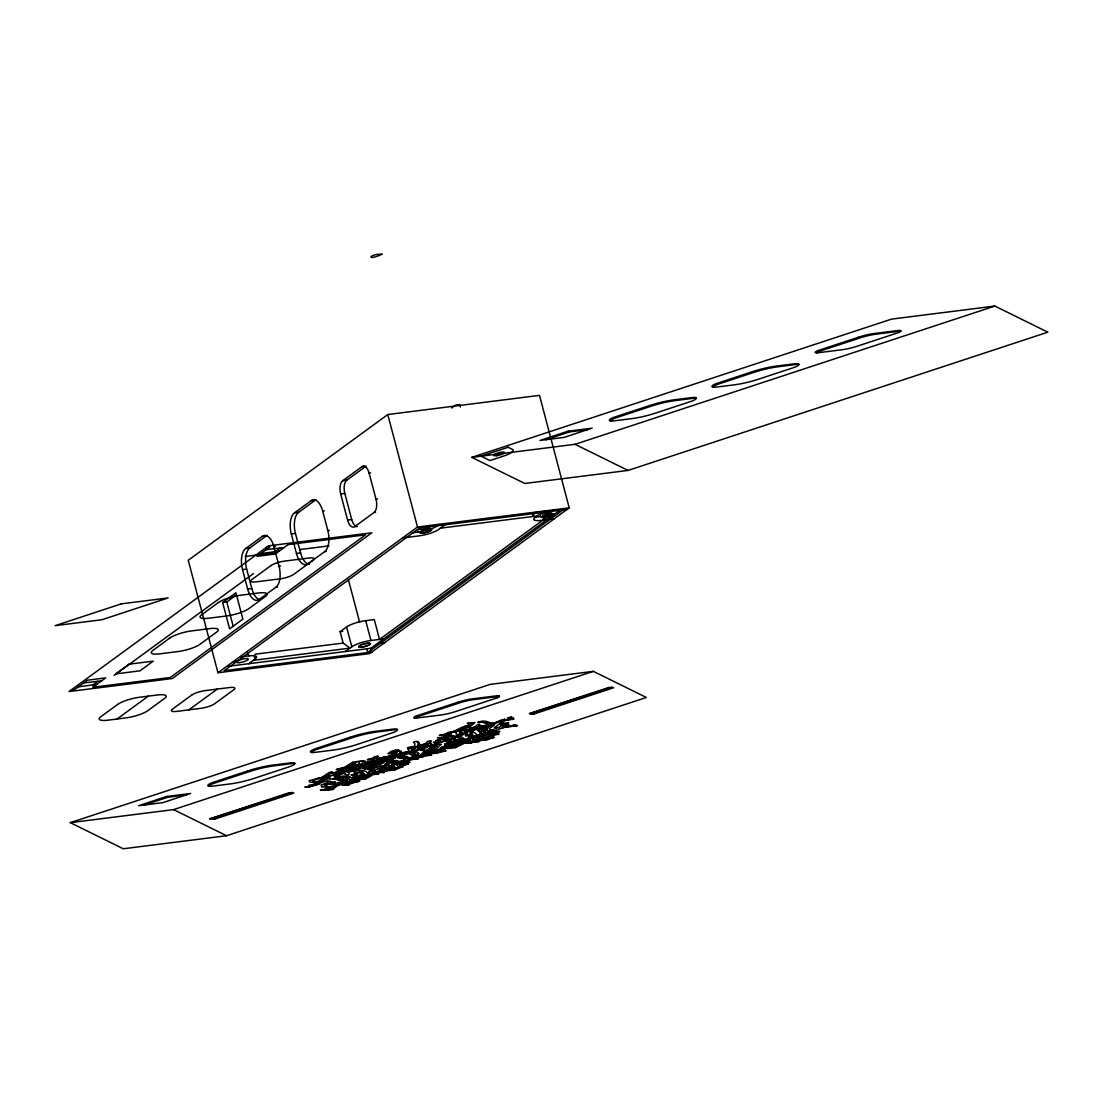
<?xml version="1.0" encoding="UTF-8"?>
<svg xmlns="http://www.w3.org/2000/svg" width="1103" height="1103" viewBox="0 0 1103 1103"><rect width="100%" height="100%" fill="white"/><g stroke="black" fill="none" stroke-linecap="round" stroke-linejoin="round"><path stroke-width="1.5" d="M465.618 728.821C464.721 726.767 469.809 726.546 470.374 728.531C474.235 731.634 491.18 724.754 477.241 727.098M462.543 741.437L467.314 740.678L447.06 742.029M363.507 765.496L360.929 764.586M380.19 766.875C381.252 767.481 388.628 762.959 385.168 767.647C383.554 770.528 376.964 766.516 375.089 770.776L370.911 771.466L371.421 770.666M397.356 751.46C402.223 749.571 400.127 755.059 396.928 754.287C393.826 751.253 404.415 748.965 394.681 750.495M481.639 734.24L476.013 735.908M478.592 737.549C482.287 736.252 490.215 733.743 491.193 732.047C488.808 730.889 473.38 738.307 476.496 734.46C475.503 732.723 474.786 733.288 472.746 731.744C473.035 733.026 466.031 736.832 467.3 733.812C464.818 731.468 476.11 730.31 469.671 730.2M421.746 746.648L417.679 748.179L427.481 747.214L416.658 750.688L412.798 750.674L417.155 746.648L421.884 746.634L422.049 745.725L429.398 743.546L434.292 746.069L422.049 746.469M425.206 746.069L421.511 748.275M460.833 739.148C459.91 740.651 452.258 738.734 454.064 741.119M411.957 757.003L416.272 756.451L412.605 756.3C427.964 751.35 405.766 757.499 410.426 753.046C406.924 754.218 403.078 754.438 399.355 754.755C394.557 754.769 412.949 751.57 412.715 751.198L413.915 751.639L411.364 752.591L416.879 751.998L419.112 753.473L417.596 754.218L418.713 754.907L417.789 756.286L412.536 757.678L414.025 756.892M375.696 765.565L378.095 766.695M485.885 727.925C488.877 725.802 501.948 721.762 491.069 724.63M462.102 729.979L466.417 728.711L467.81 729.772L469.864 729.248L468.816 727.718L469.506 727.304M385.898 761.194L370.746 761.111L381.624 762.021L374.427 764.338L373.297 763.993L372.883 762.214L364.941 762.614L368.774 763.924M404.153 761.084L400.044 763.607L395.425 764.117M372.924 762.297L367.299 761.539L373.889 760.587M385.237 767.674L379.749 766.668C375.378 765.813 372.786 771.521 367.878 769.411C368.995 769.935 382.327 764.241 370.387 767.55M350.768 766.64C354.201 765.303 364.169 765.551 362.625 761.042C357.4 761.525 369.091 759.222 364.031 763.069C367.451 765.33 376.702 763.414 368.388 762.187M380.066 758.285L379.79 759.098M477.351 730.089C483.155 733.288 471.601 729.317 482.108 728.311L484.01 728.256C493.634 730.214 481.073 724.285 478.357 726.753M342.578 779.008L340 780.386C328.763 778.484 352.698 780.124 338.263 777.96C328.211 777.836 336.181 781.338 337.449 777.863M342.661 778.759C343.805 775.244 348.796 780.276 350.561 777.243C347.528 774.127 327.743 779.09 336.291 774.72M413.983 757.499L412.412 758.836M461.537 733.012L461.606 731.427L458.558 730.641M455.498 744.249L457.524 744.47L451.803 748.013L455.36 747.655L460.957 744.029L451.844 745.366L449.803 746.552L452.506 746.8L451.306 748.11L447.308 748.606L447.57 747.793M360.323 774.623L360.061 775.326L364.059 774.168L351.664 777.877L362.818 775.119L351.857 779.559L352.712 780.152L360.667 777.505L363.576 777.822L358.144 778.58M433.217 749.089L421.015 755.458L432.404 752.053L439.559 751.929L436.498 753.101L446.15 750.798L440.759 751.391M496.557 726.45L495.702 727.704M393.33 764.324L397.618 762.504M399.3 763.69C392.861 764.338 399.686 768.046 400.816 765.013C396.832 764.834 407.531 761.373 405.711 761.36C411.116 758.988 408.524 753.335 400.706 758.45C416.879 756.368 395.357 761.208 406.842 760.574L402.609 761.566M475.145 741.823L474.497 742.236L478.605 741.643L480.232 740.844L478.523 740.692L479.24 739.755L483.169 738.541L493.648 737.535L480.977 740.32L487.829 739.548L494.337 737.121L492.6 736.969A6.094 1.393 -14.8 0 1 492.09 736.928L490.918 736.763L495.302 734.46L498.983 733.978L495.357 733.192L489.746 734.129L488.767 734.474L495.674 733.936L489.511 736.942L477.985 739.589L472.842 739.892L472.511 738.403L473.821 737.287L469.878 737.935L473.821 737.287M424.448 755.017L434.982 749.985L441.393 744.153L433.796 744.456L436.071 743.325L433.382 742.25L442.193 741.961L450.203 739.244L444.123 738.665L435.547 740.899L440.442 738.431L437.491 737.7L445.116 737.314L451.251 734.019L439.228 735.453L451.651 733.288L449.5 735.715L446.095 737.287L450.7 738.858L455.594 738.334L446.301 741.492L451.72 741.244M374.358 771.025C377.157 767.261 360.116 774.43 373.655 772.955M364.486 774.347L365.258 774.802L360.915 776.471L368.692 774.375L365.755 771.259L360.709 770.156L355.345 770.597L358.53 769.232L357.537 768.929L349.816 769.218L339.255 772.458L332.541 772.969L340.041 771.025L337.766 770.707L338.414 770.459L349.83 768.598L350.575 767.729L346.852 767.412L336.236 769.591L344.839 767.164L352.863 762.09L356.669 761.608L354.849 763.731L349.389 765.813L350.823 766.695C353.636 769.825 360.309 768.956 363.825 767.136L361.743 766.158L355.249 766.723L358.089 765.551L363.99 765.413L363.356 766.061L364.666 766.723L374.234 765.799L365.479 767.729M495.84 722.603C505.863 716.84 502.444 722.479 512.04 717.984A18.82 4.302 -14.8 0 0 511.24 717.364L513.157 717.667A18.172 4.15 -14.8 0 0 513.626 718.494L513.998 719.018C505.946 719.184 501.176 722.12 496.033 726.643L494.323 728.049L498.914 727.58L503.602 723.072L501.052 725.567L508.18 723.361C510 722.465 504.099 725.829 502.513 726.215L507.366 726.753L509.669 726.146L508.138 725.774L508.469 724.974L511.42 726.077L515.087 724.754L511.047 725.995M451.306 748.11C451.982 744.304 438.525 752.177 447.032 747.848C449.128 744.677 423.235 754.907 440.221 750.509L439.766 751.295L442.786 751.129M468.292 729.952L475.379 729.717L470.223 732.282L470.595 734.281M345.198 773.534L343.543 771.769L351.471 771.493L348.093 771.3M373.283 765.882C376.55 764.751 391.841 758.795 379.184 764.917L379.032 765.661L384.175 766.53M383.486 768.612L379.501 770.432L381.735 770.652L380.852 771.521L372.966 773.617L377.185 773.603A11.264 2.578 -14.8 0 1 378.177 773.63L378.963 773.658L370.663 774.623M316.602 784.771C321.524 782.275 327.467 779.063 331.796 782.11C330.169 785.308 317.374 783.557 321.869 785.57C319.47 789.183 327.191 785.887 328.005 784.192C329.811 783.24 337.504 780.304 334.719 782.482C331.906 786.053 337.642 781.889 340.827 782.151C355.359 782.606 326.585 786.122 331.3 786.811M388.297 760.96L393.399 760.132L385.816 760.229A19.385 4.426 -14.8 0 1 383.651 759.995C367.299 761.373 393.592 760.008 395.729 757.568L379.005 759.843L375.792 758.202L367.34 759.691L372.952 758.106L374.606 756.63L378.053 756.203L377.129 757.733L380.59 759.209L383.458 758.602L383.527 757.789L379.363 758.368L385.43 756.589A5.625 1.282 -14.8 0 0 384.327 757.334C384.051 761.194 400.237 753.252 397.769 757.899L399.396 758.009M432.39 747.103L437.091 746.317L430.721 743.905L430.873 740.94L428.598 743.394L417.582 746.317C422.063 743.891 417.858 739.3 413.349 742.388C415.114 742.36 415.211 745.035 414.411 745.973A7.349 1.682 -14.8 0 1 413.17 746.883L412.15 747.089M398.541 761.856C407.503 758.244 398.059 764.338 396.529 763.979M499.962 723.885L503.602 723.072M341.31 774.044C343.019 771.438 347.404 775.712 345.363 773.865M378.108 772.403L384.065 772.555L384.12 771.493L382.796 771.493L395.384 769.66L403.436 766.378L382.134 771.121M415.583 754.011L412.453 752.439M457.69 741.574C459.524 740.403 476.413 736.128 468.761 741.009A26.927 6.149 -14.8 0 1 461.55 742.829L440.524 747.903L447.997 744.787L445.06 744.994L445.047 743.973L447.046 742.829L452.533 742.609L445.378 743.808M364.555 768.736C366.927 765.289 372.58 769.935 374.786 766.13M487.747 732.475C488.215 733.909 485.913 733.633 483.872 733.605M487.995 727.47L491.4 725.416L490.49 724.919M336.498 773.561L341.461 772.555C339.889 773.189 328.873 775.464 332.472 772.155C330.445 774.403 320.821 778.208 320.132 778.511C327.37 776.912 332.403 774.954 339.007 774.003L339.6 775.175L337.559 776.291M345.032 773.548L340.331 773.796L341.461 772.555M493.813 724.285C497.136 725.457 486.533 727.897 490.67 730.255C502.61 729.221 491.759 732.888 488.588 731.551L487.236 730.007L479.598 731.992M466.128 730.241L472.442 729.855M396.404 752.825L396.832 751.929M347.031 777.753L337.918 776.209M472.76 735.149L471.56 733.385M345.777 784.454L345.556 783.737C340.082 784.192 336.153 785.667 333.271 789.39L327.839 789.748M365.327 776.788L368.071 776.857L368.926 776.236L367.699 775.767L369.16 775.492L371.008 776.126C366.775 777.863 366.748 779.132 362.17 779.049M485.568 733.398C482.852 737.176 472.222 734.901 471.298 736.046L468.072 737.094L468.706 735.356L471.739 734.639L467.879 734.791L465.742 736.197L465.19 734.598L466.748 733.592L464.542 733.398L466.679 732.144L466.859 730.613L460.406 730.131L470.857 725.967L474.979 722.52L467.286 723.292C471.836 722.589 466.252 727.194 464.363 726.505M313.155 784.798L316.12 783.102L309.529 781.93L309.185 780.634L314.548 779.407L313.197 780.676L317.829 781.972L323.91 780.069L324.199 779.049L330.155 778.291L329.645 778.952L333.34 779.214M459.841 730.765C461.661 728.711 467.575 731.372 463.798 733.233C459.937 733.467 460.323 728.407 459.565 733.564L463.563 734.391C458.2 737.948 453.884 735.094 448.176 736.404M370.787 759.264L376.399 757.678L378.053 756.203M334.526 785.35L335.891 785.708L334.016 786.756L329.563 786.742L334.54 787.101L331.755 788.948L320.339 789.955L333.271 789.39M404.58 759.443L403.85 760.201L404.801 760.698M387.773 414.535L188.255 560.269L217.98 672.747L369.698 653.583L569.217 507.849L539.505 395.37L387.773 414.535L417.499 527.013L217.98 672.747M260.956 599.26L259.15 599.494A16.724 8.217 82.8 0 1 247.665 589.085L242.522 569.589A16.724 8.217 82.8 0 1 245.679 548.494L262.404 536.279L266.54 535.755A16.724 8.217 82.8 0 1 267.216 535.341M309.488 563.661L307.944 563.854A16.724 8.217 82.8 0 1 296.459 553.458L291.302 533.962A16.724 8.217 82.8 0 1 294.46 512.867L311.198 500.652L315.32 500.128A16.724 8.217 82.8 0 1 315.996 499.714M245.679 548.494L249.802 547.984L266.54 535.755M294.46 512.867L298.596 512.343L315.32 500.128M342.661 480.743L361.936 466.652L366.072 466.128L346.783 480.219L342.661 480.743A10.465 5.143 82.8 0 0 340.675 493.923L347.583 520.078A10.465 5.143 82.8 0 0 354.766 526.586L356.834 526.324M451.665 408.027L455.691 405.077L459.689 404.567L460.351 407.062M78.299 686.879L92.873 684.866L97.726 681.323L101.669 680.827M260.777 553.609L275.336 551.597L280.19 548.039L284.133 547.543M114.064 675.436L253.456 573.615M222.641 602.486L235.918 592.78L242.881 619.128L229.589 628.834L222.641 602.486L226.763 601.962L236.07 595.165M354.766 526.586L374.055 512.495L375.599 512.302M259.15 599.494L275.874 587.279L277.432 587.086M307.944 563.854L324.668 551.638L326.212 551.445M117.001 719.032L148.353 696.131M248.63 663.73L255.069 659.043L254.407 656.561M437.753 525.593L437.533 525.759A14.711 3.364 -14.8 0 1 418.382 532.073L412.026 532.873M438.429 525.111L439.325 524.449M188.889 709.849L217.332 689.072M444.964 524.807L438.525 529.509A14.711 3.364 -14.8 0 1 419.374 535.824L402.526 537.947M253.276 660.339L350.023 648.123L343.143 643.063L340.138 631.674L346.563 626.973A14.711 3.364 -14.8 0 1 365.713 620.658L374.303 619.583L379.542 639.423L549.142 515.556L548.811 514.315M345.377 651.515L351.816 646.813A14.711 3.364 -14.8 0 1 370.966 640.512L383.679 638.899M535.948 512.316L534.279 513.543A14.711 3.364 -14.8 0 0 540.553 516.631L553.265 515.032M541.697 512.592L535.272 517.293A14.711 3.364 -14.8 0 0 541.545 520.382L554.257 518.782M228.293 666.309L370.801 648.302L559.704 510.331M562.999 509.903L367.657 652.576L366.679 648.826M508.538 719.28L508.607 718.411A18.82 4.302 -14.8 0 0 507.794 717.805L511.365 716.867M467.272 740.651L468.058 739.796L466.459 738.941M495.123 732.557L499.893 731.441L496.736 731.84M382.796 757.94L385.43 756.589M390.117 766.709L390.889 765.523M508.359 725.057L504.719 725.498L506.236 726.574L505.036 726.96M480.481 726.684L482.7 726.132M480.122 733.261L481.708 731.84M414.025 759.25L418.74 758.643L417.168 758.395L418.478 757.223L431.756 754.948L429.508 754.535L431.797 753.294L428.35 753.735L418.961 756.713L422.683 752.894L426.999 751.874M491.235 733.288L496.915 732.323M438.994 740.471C445.929 737.493 442.923 738.086 441.696 737.149M484.162 730.365C490.932 727.497 485.072 730.737 481.777 729.69L478.743 729.91M405.739 754.149L406.979 753.487L403.464 754.383M456.67 740.789L452.713 741.533M393.261 762.849C412.66 760.601 388.008 763.469 394.46 760.725M457.511 739.686L456.766 740.113L458.627 741.464M487.236 730.007L484.865 731.289L485.541 731.565C480.743 737.121 476.648 729.993 483.983 731.551M447.253 732.737C452.919 732.213 459.234 730.351 464.639 727.594C463.177 726.422 477.158 724.561 470.733 722.865L472.194 722.589M450.7 732.295L459.979 731.041M389.538 760.808L389.097 760.064M395.66 750.371L391.331 753.225L395.991 753.321L395.77 754.328L385.623 757.32L392.323 754.755L392.544 753.749L387.884 753.652L391.758 751.046L395.908 750.44L392.613 752.811L394.667 752.853L398.5 749.943M507.656 726.932L517.376 725.609L515.087 724.754M325.109 784.219L328.722 781.944L322.407 781.351M491.717 731.386L492.765 730.379M329.025 789.031C336.456 786.108 318.657 788.507 329.769 786.591M400.32 763.207L401.768 761.994M485.113 725.636L487.843 724.037L481.942 722.162C470.705 723.609 485.389 719.253 488.45 722.368C493.675 723.802 501.313 722.575 504.54 718.908M353.401 775.616L354.215 775.23L351.912 774.72M317.443 778.442C324.296 777.822 326.116 772.831 331.672 771.81M417.003 741.864L418.189 742.54L417.858 745.531A7.349 1.682 -14.8 0 1 416.617 746.441L407.476 747.696L415.583 746.828L411.102 749.034L413.198 749.323L410.33 751.612L401.23 753.004L400.361 752.618L401.575 751.322L399.975 751.129M368.719 767.44L366.803 768.805L364.404 768.75M316.354 781.834C320.022 781.117 320.628 778.952 324.199 779.049M354.573 766.02C348.645 768.86 358.006 765.248 360.391 767.564L358.558 768.598M481.749 737.149L492.352 732.626L494.654 732.847M433.272 748.441L435.919 746.648C432.666 746.538 422.739 750.66 432.459 748.165L434.692 748.813L427.206 751.805M457.621 742.305L467.203 741.106M411.777 747.42C402.898 750.798 412.66 748.661 407.586 751.791M386.808 759.857L392.296 758.009L391.482 757.747M466.169 728.752L465.576 729.593L467.396 730.076M469.106 738.5L467.548 738.638M501.12 725.457L504.995 723.154L508.648 722.672M376.509 765.041L380.397 762.683M437.202 741.657C441.82 742.926 435.395 744.07 438.47 743.905M443.254 737.287L447.528 734.281M362.818 775.119C358.503 776.774 357.248 776.953 354.876 776.705M362.584 778.029L353.263 780.221L365.589 777.739L366.623 777.367L364.252 776.195L369.16 775.492M363.149 777.808L361.288 777.394L365.493 776.774M314.493 779.421L312.618 780.193L312.907 781.475L319.649 782.84L316.106 784.536L308.95 785.184L309.791 785.901L307.503 786.646M416.203 758.492L409.503 760.008M447.901 743.477L449.1 743.05L447.584 742.76M389.29 761.153C396.032 760.532 396.584 760.091 398.762 761.373M436.76 746.235L437.96 744.58L436.457 744.153M482.342 729.993L487.581 728.614M458.393 735.563L460.116 734.819L456.118 734.005L456.077 731.537L463.15 730.407M363.425 766.102C372.966 763.276 355.414 764.476 353.208 766.323M343.502 783.792L346.659 783.047L349.389 783.875L342.027 785.129L348.893 784.853L350.396 783.875A4.054 0.924 -14.8 0 1 353.263 782.854L359.619 781.117L347.059 782.813L351.554 780.786L366.32 778.635M440.469 741.961L446.756 739.672L442.758 738.996M465.824 741.285L465.328 741.45A26.927 6.149 -14.8 0 1 458.103 743.257L440.566 747.82M344.246 769.756L347.059 768.639L345.142 767.853M471.794 457.359L891.596 319.112L994.865 306.069L1047.85 332.182L628.048 470.429L524.78 483.472L471.794 457.359L575.063 444.316L994.865 306.069M567.99 431.218L540.029 440.428L564.212 437.367L592.173 428.157L567.99 431.218L569.424 431.935L587.775 429.618M545.861 439.683L569.424 431.935M70.302 822.659L490.104 684.398L593.373 671.355L646.358 697.468L226.556 835.729L123.288 848.772L70.302 822.659L173.571 809.616L593.373 671.355M166.498 796.518L138.537 805.728L162.72 802.667L190.681 793.457L166.498 796.518L167.932 797.221L186.283 794.905M144.369 804.983L167.932 797.221M209.791 818.895L289.055 792.781L293.894 793.043L214.63 819.143L209.791 818.895L292.502 792.354M529.495 713.6L608.746 687.5L613.585 687.748L534.321 713.862L529.495 713.6L612.193 687.072M398.459 756.686L405.215 756.3L399.796 758.037M530.888 714.289L610.138 688.189L608.746 687.5M347.845 771.038L346.976 771.328C349.789 772.927 350.437 775.809 345.901 774.72M455.36 747.655L467.534 741.712L477.985 740.154L472.622 742.416L466.155 743.367L478.743 741.119L478.302 741.767M414.48 750.729L423.552 747.407M363.507 774.885C367.189 773.217 360.598 773.63 359.288 772.693C352.271 775.119 356.035 769.797 351.154 770.914M402.043 765.055L408.138 763.952L400.775 765.799M455.622 736.514L460.544 735.287M335.036 785.405L342.013 782.923L338.387 782.523M389.069 756.892C391.841 754.866 405.366 754.521 396.597 756.575M373.338 764.048L378.191 762.449L372.993 762.421M470.953 737.659L480.177 736.046L473.766 737.7M469.313 742.802L474.538 740.582L473.159 740.554M447.542 744.36L461.537 741.823M365.906 768.667L362.928 768.57L366.513 767.605M350.589 766.433C353.236 765.082 361.067 765.261 359.192 761.484L357.427 761.608L362.804 760.739M377.791 768.584L384.809 768.446M354.228 778.966L360.667 777.505M362.142 778.166L353.636 780.083M447.349 732.723C456.614 731.909 460.351 726.298 467.203 726.146M345.542 781.834L347.9 781.089L346.576 779.587M312.383 784.743L313.238 785.46L308.454 787.17L317.071 784.702M415.983 757.237C419.816 756.313 413.846 760.45 412.743 759.112L409.42 757.926L415.983 756.644M418.216 745.78L425.841 743.519L427.426 741.381L430.873 740.94M325.04 779.09L330.155 778.291M499.328 731.51L494.585 732.075M472.374 727.759C476.041 727.815 477.613 721.61 480.563 725.677C485.279 726.036 498.101 724.74 485.389 721.72L480.55 721.858L482.976 721.445M393.55 761.69L390.889 761.842L389.897 763.745L384.906 764.586L389.593 761.318L382.975 761.553M401.395 764.379L405.587 763.841L401.864 765.344L408.138 763.952M405.325 763.814L402.223 764.641C398.376 763.483 419.388 761.36 404.567 762.862M384.892 764.586L387.622 762.38M498.115 733.247L496.267 733.467M484.424 739.727L490.201 737.976L487.223 737.755M408.648 751.667L401.809 752.963M364.569 766.682L371.104 765.51M440.221 750.509L434.885 751.874M389.331 767.84L395.715 767.578L392.82 766.75L394.543 765.551L391.717 763.993L392.254 763.29L399.934 762.214M373.035 773.024C374.496 772.348 401.354 763.924 382.824 765.647M479.929 728.849L484.617 728.421M383.251 759.815L381.486 760.381M346.687 784.343L345.46 784.688L348.893 784.853M491.235 724.616L492.572 724.023M431.797 753.294L418.975 756.768M420.767 750.302L421.704 749.613M357.91 772.61L354.146 773.148M470.181 728.338L482.48 725.871L486.409 726.077L487.967 727.663M495.357 733.192L492.931 733.991M469.754 742.746L471.85 742.802M464.101 738.679L462.143 737.466C461.013 735.798 453.14 737.19 458.696 737.907C462.171 739.92 467.575 738.376 460.158 739.782M364.362 776.029L378.274 773.892M478.068 739.107L474.662 739.989M420.243 756.989L423.704 756.658M443.034 734.901L446.081 734.805M441.421 735.094L450.948 733.054M468.417 735.687L471.987 735.232M358.902 766.144L363.99 765.413M458.103 741.781L464.97 740.168M429.867 746.855L430.846 746.497L426.42 744.553M504.719 719.832L511.475 718.908M365.19 765.882L372.276 764.655L375.585 765.592M356.669 761.608L348.286 766.737L340.055 769.136M485.072 739.644L486.685 739.796M402.471 758.561L406.387 757.913M385.112 758.326L395.605 756.644M450.975 738.858L455.249 738.279M409.53 762.214L404.084 763.193L410.399 759.636L408.055 759.457L408.855 758.864L412.632 759.609M496.474 731.84C488.05 733.233 507.807 724.74 510.868 726.532M402.747 766.42L381.886 771.08L388.394 768.515L390.172 766.475C392.82 763.207 391.317 767.771 393.84 768.033M444.992 750.84L444.123 750.964M415.845 758.506L417.375 758.836M343.143 769.825L341.31 770.239L343.474 770.583L335.988 772.541L338.111 772.624M359.619 781.117L350.161 782.896M326.088 789.169L323.786 789.514L328.915 789.61M507.463 719.845L513.446 719.308M453.402 735.646L451.224 736.059L456.366 737.259L451.913 737.576L450.093 736.432M398.348 757.32L401.768 756.727L400.279 756.451M331.576 782.703L332.361 782.33M390.917 760.629L394.378 760.973M494.296 722.796L497.936 722.368M361.936 466.652A10.465 5.143 82.8 0 1 369.119 473.159L370.663 472.966M340.675 493.923L344.812 493.413A10.465 5.143 82.8 0 1 346.783 480.219M374.055 512.495A10.465 5.143 82.8 0 0 376.026 499.301L377.571 499.107M311.198 500.652A16.724 8.217 82.8 0 1 322.669 511.047L324.227 510.854M347.583 520.078L351.719 519.554A10.465 5.143 82.8 0 0 357.027 526.6M291.302 533.962L295.439 533.438A16.724 8.217 82.8 0 1 298.596 512.343M324.668 551.638A16.724 8.217 82.8 0 0 327.825 530.543L329.37 530.35M417.499 527.013L569.217 507.849M266.485 547.35L269.918 546.923L257.054 556.326L275.281 554.023L288.145 544.62L365.617 534.831L170.289 677.504L92.804 687.293L105.681 677.89L87.454 680.193L74.59 689.596L71.144 690.037M567.135 509.379L419.526 528.02L224.199 670.693L371.794 652.052L370.801 648.302M262.404 536.279A16.724 8.217 82.8 0 1 273.889 546.688L275.433 546.495M440.318 528.199L537.051 515.983M275.336 551.597L279.28 551.1M245.197 556.463L275.943 552.575M299.851 549.556L328.887 545.888M296.459 553.458L300.595 552.934A16.724 8.217 82.8 0 0 309.088 564.198M242.522 569.589L246.645 569.065A16.724 8.217 82.8 0 1 249.802 547.984M275.874 587.279A16.724 8.217 82.8 0 0 279.031 566.184L280.589 565.991M247.665 589.085L251.801 588.561A16.724 8.217 82.8 0 0 259.453 599.66M340.138 631.674L342.799 631.33M254.89 654.217L343.143 643.063M240.84 656.947L248.795 655.94A14.711 3.364 -14.8 0 1 255.069 659.043M232.94 661.814L237.062 661.304M380.535 643.173L384.657 642.649M92.873 684.866L96.816 684.37M469.919 728.077C472.236 727.235 479.97 728.256 479.488 724.437M453.733 731.827L455.622 731.592M477.627 729L475.035 729.317L479.295 727.635L479.088 726.863M485.94 728.518L481.363 728.835M494.544 727.856L496.695 727.69M517.376 725.609L512.247 726.16M501.424 727.787L504.802 727.36M493.455 730.283L487.567 730.71M452.395 736.128L447.832 736.57M465.631 735.081L467.879 734.791M468.968 734.956L471.188 734.681M474.276 736.087L476.151 735.894M474.193 736.68L476.91 736.321M498.708 734.391L494.709 734.736M421.884 746.634L416.865 746.883M429.384 748.51L430.308 748.399M411.984 752.549L407.931 753.018L410.123 751.846M445.24 749.006L439.904 749.447L444.302 747.517M415.073 753.832L411.75 754.742M435.023 752.384L430.68 752.66M387.925 758.478L383.499 759.002M379.308 759.815L375.02 760.243L372.938 758.754M436.871 753.059L433.052 753.528L435.782 752.191M377.681 761.58L379.68 761.318M390.186 759.926L380.618 760.491M431.245 755.141L426.958 755.293M354.835 765.951L358.089 765.551M388.656 762.035L391.524 761.663M403.863 760.836L405.573 760.615M394.943 762.035L397.838 761.677M375.103 766.792L376.22 766.654M393.192 764.338L400.044 763.607M402.181 763.759L403.367 763.621M368.112 768.943L370.525 768.639M354.297 770.873L355.511 770.721M337.353 774.596L332.844 774.664M330.514 776.512L326.447 776.733M319.429 778.208L315.72 778.883L320.132 778.511M395.384 769.66L390.559 770.059M383.61 771.314L385.885 771.025M374.372 773.879L376.606 773.603M342.757 778.98L338.138 779.476M352.229 779.228L354.339 778.952M318.022 784.371L319.194 784.219M351.25 780.938L354.215 780.552M308.812 786.48L304.814 787.073L308.454 787.17M334.237 783.916C326.198 784.647 333.106 784.164 331.286 782.923M445.019 744.511L447.253 744.235M266.209 549.639L280.19 548.039M83.745 682.909L97.726 681.323M373.255 773.244L380.88 771.742L384.065 772.555M473.173 738.004C475.159 741.188 487.995 737.424 491.993 734.102M411.295 747.407L413.032 747.269M368.512 765.11L371.173 765.523M479.915 726.298L480.936 726.353M352.629 775.616L357.662 774.802L354.311 774.209L351.057 775.023L352.34 775.533M325.247 786.729C323.069 786.108 327.467 783.943 323.662 784.33M450.672 743.96L448.452 743.408M423.276 751.364C433.01 746.896 423.194 754.466 424.117 750.578M474.428 727.856L473.256 727.649M339.958 780.372C341.544 781.407 346.411 779.145 345.749 777.725M476.262 736.418C474.717 737.728 477.185 737.769 478.812 739.01C477.516 735.894 484.038 735.081 486.065 733.936M445.185 743.905L446.798 744.291M401.189 756.341L399.865 756.134L403.795 754.755L393.095 755.734M897.401 331.493L899.097 332.32M575.063 444.316L628.048 470.429M532.928 713.172L534.321 713.862M495.909 696.793L497.605 697.62M213.237 818.454L214.63 819.143M173.571 809.616L226.556 835.729M404.842 756.892C407.462 757.706 402.898 757.651 404.815 758.119M348.562 769.425L355.097 769.66L351.871 770.983M540.222 515.391L540.553 516.631M418.051 530.833L418.382 532.073M369.119 473.159L376.026 499.301M344.812 493.413L351.719 519.554M365.713 620.658L370.966 640.512M348.314 579.337L359.675 622.354M322.669 511.047L327.825 530.543M346.563 626.973L351.816 646.813M295.439 533.438L300.595 552.934M273.889 546.688L279.031 566.184M246.645 569.065L251.801 588.561M247.803 652.218L248.795 655.94M226.763 601.962L233.298 626.669M363.852 773.768C362.97 771.107 361.536 772.265 358.682 770.983A6.687 1.53 -14.8 0 0 355.911 770.625M610.704 421.029A8.341 1.903 -14.8 0 1 616.26 417.72L651.156 406.221A33.462 7.638 -14.8 0 1 675.891 400.513L693.332 398.307A8.341 1.903 -14.8 0 1 696.324 398.197M713.351 387.222A8.341 1.903 -14.8 0 1 718.908 383.913L753.818 372.414A33.462 7.638 -14.8 0 1 778.553 366.706L795.994 364.5A8.341 1.903 -14.8 0 1 798.972 364.39M900.903 331.121A5.212 1.186 -14.8 0 0 899.634 331.217L875.906 334.209A20.929 4.784 -14.8 0 0 860.437 337.78L820.149 351.057A5.212 1.186 -14.8 0 0 816.744 352.877M209.212 786.315A8.341 1.903 -14.8 0 1 214.768 783.006L249.678 771.521A33.462 7.638 -14.8 0 1 274.413 765.799L291.854 763.593A8.341 1.903 -14.8 0 1 294.832 763.483M311.859 752.508A8.341 1.903 -14.8 0 1 317.43 749.199L352.326 737.714A33.462 7.638 -14.8 0 1 377.061 731.992L394.502 729.786A8.341 1.903 -14.8 0 1 397.48 729.676M499.411 696.407A5.212 1.186 -14.8 0 0 498.156 696.503L474.414 699.509A20.929 4.784 -14.8 0 0 458.945 703.08L418.657 716.343A5.212 1.186 -14.8 0 0 415.252 718.163M430.708 525.593A6.218 1.42 -14.8 0 1 426.503 528.351A6.218 1.42 -14.8 0 1 419.168 529.288A6.218 1.42 -14.8 0 1 422.366 526.641M552.879 510.151A6.218 1.42 -14.8 0 1 548.674 512.923A6.218 1.42 -14.8 0 1 541.339 513.846A6.218 1.42 -14.8 0 1 544.537 511.213M350.437 780.042L351.347 780.662L348.52 781.531L341.461 781.696L348.893 778.801L350.437 780.042M382.079 254.228C365.686 261.825 368.76 253.704 382.079 254.228M421.76 750.44C418.947 749.433 429.536 748.537 421.76 750.44M268.567 545.833L69.048 691.553L172.33 678.51L371.849 532.79L268.567 545.833M129.079 664.185L115.787 673.892L139.971 670.845L153.262 661.138L129.079 664.185M169.752 638.086L153.027 650.301A16.724 3.819 -14.8 0 0 160.169 653.817L178.066 651.556A16.724 3.819 -14.8 0 0 199.836 644.386L216.56 632.171A16.724 3.819 -14.8 0 0 209.432 628.655L191.522 630.916A16.724 3.819 -14.8 0 0 169.752 638.086M218.532 602.445L201.808 614.661A16.724 3.819 -14.8 0 0 208.95 618.19L226.846 615.929A16.724 3.819 -14.8 0 0 248.63 608.746L265.354 596.53A16.724 3.819 -14.8 0 0 258.212 593.014L240.316 595.275A16.724 3.819 -14.8 0 0 218.532 602.445M270.966 565.577L251.691 579.668A10.465 2.385 -14.8 0 0 256.144 581.86L280.148 578.841A10.465 2.385 -14.8 0 0 293.77 574.346L313.059 560.269A10.465 2.385 -14.8 0 0 308.592 558.063L284.588 561.096A10.465 2.385 -14.8 0 0 270.966 565.577M117.635 704.431L100.911 716.647A16.724 3.819 -14.8 0 0 108.039 720.162L125.949 717.901A16.724 3.819 -14.8 0 0 147.719 710.732L164.444 698.516A16.724 3.819 -14.8 0 0 157.302 695L139.405 697.261A16.724 3.819 -14.8 0 0 117.635 704.431M191.715 695.069L172.426 709.16A10.465 2.385 -14.8 0 0 176.894 711.366L200.898 708.333A10.465 2.385 -14.8 0 0 214.52 703.838L233.795 689.761A10.465 2.385 -14.8 0 0 229.327 687.555L205.323 690.588A10.465 2.385 -14.8 0 0 191.715 695.069M508.166 447.266L481.073 456.187L489.953 460.571L503.506 456.104A14.711 3.364 -14.8 0 0 512.605 449.459L508.166 447.266M649.722 405.518L614.812 417.003A8.341 1.903 -14.8 0 0 609.283 420.105A8.341 1.903 -14.8 0 0 613.682 420.905L631.123 418.713A33.462 7.638 -14.8 0 0 655.858 412.991L690.768 401.506A8.341 1.903 -14.8 0 0 696.296 398.404A8.341 1.903 -14.8 0 0 691.898 397.59L674.457 399.796A33.462 7.638 -14.8 0 0 649.722 405.518M752.37 371.711L717.474 383.196A8.341 1.903 -14.8 0 0 711.931 386.298A8.341 1.903 -14.8 0 0 716.343 387.098L733.785 384.906A33.462 7.638 -14.8 0 0 758.519 379.184L793.415 367.699A8.341 1.903 -14.8 0 0 798.958 364.597A8.341 1.903 -14.8 0 0 794.546 363.783L777.105 365.989A33.462 7.638 -14.8 0 0 752.37 371.711M858.989 337.077L818.702 350.34A5.212 1.186 -14.8 0 0 815.241 352.271A5.212 1.186 -14.8 0 0 817.999 352.781L841.741 349.775A20.929 4.784 -14.8 0 0 857.196 346.204L897.497 332.941A5.212 1.186 -14.8 0 0 900.944 330.997A5.212 1.186 -14.8 0 0 898.2 330.5L874.458 333.492A20.929 4.784 -14.8 0 0 858.989 337.077M121.33 603.851L55.15 625.649L101.972 619.734L168.152 597.936L121.33 603.851M248.23 770.804L213.334 782.303A8.341 1.903 -14.8 0 0 207.791 785.405A8.341 1.903 -14.8 0 0 212.203 786.205L229.645 783.999A33.462 7.638 -14.8 0 0 254.366 778.291L289.276 766.792A8.341 1.903 -14.8 0 0 294.818 763.69A8.341 1.903 -14.8 0 0 290.406 762.89L272.965 765.096A33.462 7.638 -14.8 0 0 248.23 770.804M350.878 736.997L315.982 748.496A8.341 1.903 -14.8 0 0 310.439 751.598A8.341 1.903 -14.8 0 0 314.851 752.398L332.293 750.192A33.462 7.638 -14.8 0 0 357.027 744.484L391.923 732.985A8.341 1.903 -14.8 0 0 397.466 729.883A8.341 1.903 -14.8 0 0 393.054 729.083L375.613 731.289A33.462 7.638 -14.8 0 0 350.878 736.997M457.497 702.363L417.21 715.64A5.212 1.186 -14.8 0 0 413.763 717.57A5.212 1.186 -14.8 0 0 416.507 718.067L440.249 715.075A20.929 4.784 -14.8 0 0 455.718 711.504L496.005 698.227A5.212 1.186 -14.8 0 0 499.452 696.296A5.212 1.186 -14.8 0 0 496.708 695.8L472.966 698.792A20.929 4.784 -14.8 0 0 457.497 702.363M239.503 662.641A6.218 1.42 -14.8 0 0 248.368 659.098A6.218 1.42 -14.8 0 0 239.186 660.187A6.218 1.42 -14.8 0 0 239.503 662.641M361.977 646.992A5.556 1.268 -14.8 0 0 369.891 643.821A5.556 1.268 -14.8 0 0 361.687 644.8A5.556 1.268 -14.8 0 0 361.977 646.992M361.674 647.213A6.218 1.42 -14.8 0 0 370.539 643.656A6.218 1.42 -14.8 0 0 361.357 644.759A6.218 1.42 -14.8 0 0 361.674 647.213M423.276 532.901A5.556 1.268 -14.8 0 0 431.19 529.73A5.556 1.268 -14.8 0 0 422.973 530.708A5.556 1.268 -14.8 0 0 423.276 532.901M422.959 533.121A6.218 1.42 -14.8 0 0 431.824 529.564A6.218 1.42 -14.8 0 0 422.642 530.667A6.218 1.42 -14.8 0 0 422.959 533.121M545.447 517.472A5.556 1.268 -14.8 0 0 553.361 514.301A5.556 1.268 -14.8 0 0 545.144 515.28A5.556 1.268 -14.8 0 0 545.447 517.472M545.13 517.679A6.218 1.42 -14.8 0 0 553.996 514.136A6.218 1.42 -14.8 0 0 544.813 515.225A6.218 1.42 -14.8 0 0 545.13 517.679M496.515 455.704A5.556 1.268 -14.8 0 0 504.429 452.533A5.556 1.268 -14.8 0 0 496.226 453.512A5.556 1.268 -14.8 0 0 496.515 455.704"/></g></svg>
